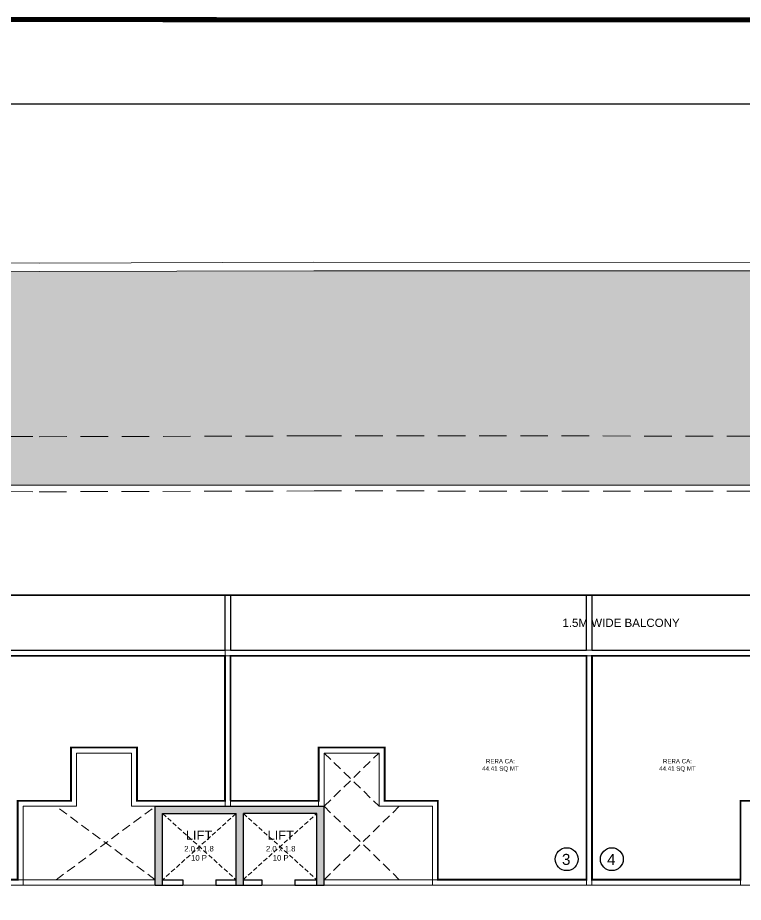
# Model space of a CAD drawing. Header units: inches. Extents: x 27644242 to 29005101, y -955243 to 216979.
# Drawn here: x 28720593 to 28740369, y -426935 to -402838 of the extents above; entities that cross this region are included whole.
import ezdxf

# ---------------------------------------------------------------- set-up
doc = ezdxf.new("R2010")
doc.units = ezdxf.units.IN
doc.header["$MEASUREMENT"] = 0
for name, pattern in [('01-Xref Col Podium Lvl-1$0$HIDDEN', [0.375, 0.25, -0.125]), ('DASHED2', [0.375, 0.25, -0.125]), ('HIDDEN', [0.375, 0.25, -0.125])]:
    doc.linetypes.add(name, pattern=pattern)
doc.layers.get('Defpoints').update_dxf_attribs({"color": 8})
for name, color, linetype, lineweight in [('AHC-A-COLUMN', 210, 'Continuous', 30), ('AHC-A-DUCT', 14, 'HIDDEN', 5), ('Columns', 1, 'Continuous', 25), ('ELEVATION', 40, 'Continuous', 13), ('FURN', 250, 'Continuous', 0), ('RVA Site Boundary', 17, 'Continuous', 15), ('WALL', 7, 'Continuous', 20)]:
    doc.layers.add(name, color=color, linetype=linetype, lineweight=lineweight)
doc.layers.add('HATCH', color=9, linetype='Continuous')
doc.layers.add('text', color=7, linetype='Continuous')
doc.styles.add('AMITS', font='arial.ttf')

# ---------------------------------------------------------------- blocks, each defined once
blk = doc.blocks.new('FFFF')
at = {"layer": 'Columns', "ltscale": 500, "transparency": 33554610}
h = blk.add_hatch(color=256, dxfattribs=at)
h.dxf.hatch_style = 1
h.paths.add_polyline_path([(27448525.24615743, -46437.56585687399), (27450525.24615743, -46437.56585687399), (27450525.24615743, -48237.56585687399), (27450525.24615743, -48387.56585687399), (27450725.24615743, -48387.56585687399), (27450725.24615743, -46237.56585687399), (27446125.24615743, -46237.56585687399), (27446125.24615743, -48387.56585687399), (27446325.24615743, -48387.56585687399), (27446325.24615743, -48237.56585687399), (27446325.24615743, -46437.56585687399), (27448325.24615743, -46437.56585687399), (27448325.24615743, -48237.56585687399), (27448325.24615743, -48387.56585687399), (27448525.24615743, -48387.56585687399), (27448525.24615743, -48237.56585687399), (27448519.53533646, -48237.56585687399), (27448525.24615743, -48232.44075227244)])
at = {"color": 8, "ltscale": 500}
for p, q in [((27446325.24615743, -46437.56585687399), (27448325.24615743, -48237.56585687399)), ((27448325.24615743, -46437.56585687399), (27446325.24615743, -48237.56585687399)), ((27448519.53533646, -48237.56585687399), (27450525.24615743, -46437.56585687399)), ((27448525.24615743, -46437.56585687399), (27450525.24615743, -48237.56585687399))]:
    blk.add_line(p, q, dxfattribs=at)
at = {"layer": 'AHC-A-COLUMN', "ltscale": 500}
for p, q in [((27446125.24615743, -48387.56585687399), (27446125.24615743, -46237.56585687399)), ((27446125.24615743, -46237.56585687399), (27450725.24615743, -46237.56585687399)), ((27450725.24615743, -48387.56585687399), (27450725.24615743, -46237.56585687399)), ((27446325.24615743, -46437.56585687399), (27448325.24615743, -46437.56585687399)), ((27446325.24615743, -48387.56585687399), (27446325.24615743, -46437.56585687399)), ((27448325.24615743, -48387.56585687399), (27448325.24615743, -46437.56585687399)), ((27450525.24615743, -46437.56585687399), (27448525.24615743, -46437.56585687399)), ((27448525.24615743, -48387.56585687399), (27448525.24615743, -46437.56585687399)), ((27450525.24615743, -48387.56585687399), (27450525.24615743, -46437.56585687399)), ((27446125.24615743, -48387.56585687399), (27446875.24615743, -48387.56585687399)), ((27446325.24615743, -48237.56585687399), (27446875.24615743, -48237.56585687399)), ((27446875.24615743, -48237.56585687399), (27446875.24615743, -48387.56585687399)), ((27447775.24615743, -48237.56585687399), (27447775.24615743, -48387.56585687399)), ((27447775.24615743, -48237.56585687399), (27448325.24615743, -48237.56585687399)), ((27447775.24615743, -48387.56585687399), (27449025.24615743, -48387.56585687399)), ((27448519.53533646, -48237.56585687399), (27449025.24615743, -48237.56585687399)), ((27449025.24615743, -48237.56585687399), (27449025.24615743, -48387.56585687399)), ((27449925.24615743, -48237.56585687399), (27449925.24615743, -48387.56585687399)), ((27449925.24615743, -48237.56585687399), (27450525.24615743, -48237.56585687399)), ((27449925.24615743, -48387.56585687399), (27450725.24615743, -48387.56585687399))]:
    blk.add_line(p, q, dxfattribs=at)
at = {"layer": 'FURN', "ltscale": 500}
blk.add_line((27446875.24615743, -48387.56585687399), (27449925.24615743, -48387.56585687399), dxfattribs=at)
at = {"layer": 'text', "ltscale": 100, "char_height": 300, "width": 1823.982881505042, "attachment_point": 1, "style": 'AMITS'}
for insert in [(27446404.42097889, -46901.19155707996), (27448631.11521077, -46901.19155707996)]:
    blk.add_mtext('\\pxqc;{\\H0.833333x;LIFT\\P\\H0.6x;2.0 x 1.8\\P10 P}', dxfattribs=dict(at, insert=insert))

msp = doc.modelspace()

# ---------------------------------------------------------------- hatches: boundary and pattern name
at = {"layer": 'HATCH', "ltscale": 500, "true_color": 0x1f7f00, "transparency": 33554508}
h = msp.add_hatch(color=86, dxfattribs=at)
h.dxf.hatch_style = 1
h.paths.add_polyline_path([(28779889.84879807, -422813.4157959981), (28786372.80867438, -421095.5707552881), (28789422.1788566, -420346.9351086152), (28792994.83358131, -419610.3617037753), (28793157.15561027, -419576.8430665293), (28793126.05553561, -419444.3387031279), (28790698.81822665, -409851.5811627129), (28767243.4883089, -409753.6061679521), (28742984.1393928, -409734.6306570932), (28728662.28132491, -409729.332307402), (28716553.18118771, -409765.0434666501), (28716553.18118771, -415567.6496490162), (28773507.89615536, -415567.6496490162), (28773507.89615536, -424652.8610378784)])

# ---------------------------------------------------------------- linework, layer by layer
at = {"layer": 'AHC-A-DUCT', "linetype": 'DASHED2', "ltscale": 1000}
for p, q in [((28728943.82110457, -424318.5634530936), (28730434.07212001, -422868.6013401565)), ((28728944.11452629, -422868.6013401565), (28730443.66819624, -424318.6013369379)), ((28721643.88540675, -426318.6199167336), (28724343.82110457, -424318.5641201148)), ((28724343.82110457, -426318.57463313), (28721643.88540675, -424318.6013083205)), ((28728943.82110457, -424318.5641201148), (28730993.88438418, -426318.6142683297)), ((28730993.88438418, -424318.6013369379), (28728943.82110457, -426318.6013369376))]:
    msp.add_line(p, q, dxfattribs=at)
at = {"layer": 'Defpoints', "linetype": 'Continuous', "const_width": 154.4264220221692}
msp.add_lwpolyline([(28798160.52801821, -402914.7716758186), (28798160.5280163, -477164.7716757888), (28689573.81143069, -477164.7716734791), (28689573.8114326, -402914.7716735164)], close=True, dxfattribs=at)
at = {"layer": 'Defpoints', "color": 6, "ltscale": 500}
msp.add_lwpolyline([(28689580.45462368, -453486.7552682777), (28798167.17120834, -453486.7552682777), (28798167.17120834, -405191.5592077089), (28689580.45462368, -405191.5592077089)], close=True, dxfattribs=at)
at = {"layer": 'Defpoints', "color": 3, "ltscale": 500}
for points in [[(28716543.88492941, -420068.5991027079), (28726244.45915818, -420068.5991027079), (28726244.45560125, -418568.5341927393), (28716543.88137248, -418568.5341927393)], [(28726394.45915818, -420068.5991027079), (28736095.03338695, -420068.5991027079), (28736095.02983002, -418568.5341927393), (28726394.45560125, -418568.5341927393)], [(28736243.87295907, -420068.5991027079), (28745944.44718784, -420068.5991027079), (28745944.44363091, -418568.5341927393), (28736243.86940214, -418568.5341927393)]]:
    msp.add_lwpolyline(points, close=True, dxfattribs=at)
at = {"layer": 'Defpoints', "ltscale": 500, "const_width": 50}
for points in [[(28716543.88492941, -426318.6014249482), (28716543.88492941, -420218.6633442675), (28726244.45915818, -420218.5991027079), (28726244.45915818, -424168.5634244762), (28723843.94868635, -424168.5634244762), (28723843.94868635, -422718.6013115392), (28722044.10159469, -422718.6013115392), (28722044.10159469, -424168.6013083205), (28720593.8842954, -424168.6120848337), (28720593.9002719, -426318.6014249482), (28716543.88492941, -426318.6014249482)], [(28726394.45915818, -424168.566185798), (28726394.45915818, -420218.5991027079), (28736093.87295907, -420218.5991027079), (28736093.87362366, -426318.601336943), (28732043.87453151, -426318.571241544), (28732043.89050786, -424168.6013083195), (28730593.6732085, -424168.6013083195), (28730593.6732085, -422718.6013115381), (28728793.82633476, -422718.6013115381), (28728793.82422819, -424168.5696716901), (28726394.45915818, -424168.5696716901)], [(28736243.87295907, -420218.5991027079), (28745944.00030536, -420218.9087316671), (28745943.87422894, -424168.6599708255), (28743543.93012548, -424168.7526176721), (28743543.93012548, -422718.6013401565), (28741744.08962411, -422718.6013401565), (28741744.08962411, -424168.6013369379), (28740293.87343939, -424168.6013369379), (28740293.87343939, -426318.6013369416), (28736243.87295907, -426318.6013369416), (28736243.87295907, -420218.5991027079)]]:
    msp.add_lwpolyline(points, dxfattribs=at)
at = {"layer": 'ELEVATION', "ltscale": 500}
msp.add_lwpolyline([(28716553.18118771, -409738.986726723), (28716553.18118771, -415567.6496490162), (28773507.89615536, -415567.6496490162), (28773507.89615536, -424578.9077658292)], dxfattribs=at)
at = {"layer": 'ELEVATION', "ltscale": 500, "const_width": 50}
msp.add_lwpolyline([(28704343.88522076, -420068.6013143745), (28704343.88522076, -418568.6013143745), (28770193.8744574, -418568.3420835522), (28770193.87447468, -420068.6013143745)], dxfattribs=at)
at = {"layer": 'RVA Site Boundary', "ltscale": 500}
for points in [[(28742304.7855835, -440733.9337227822), (28734332.7851065, -441459.5926029268), (28734049.91173604, -441519.624813389), (28733451.43442758, -441661.4990910055), (28714532.93110399, -446638.7073074129), (28712893.07794039, -447104.3037111713), (28712617.92700495, -447181.8108791613), (28711491.96059123, -447443.7683867508), (28711137.17756045, -447525.4083965046), (28707523.80794877, -448540.9617535553), (28707182.42538406, -448688.8304252335), (28706827.51257782, -447866.8457472203), (28701891.20449213, -436434.2641365764), (28694440.78779098, -419339.2980072759), (28690189.54789047, -409729.529001095), (28698006.8133503, -409626.9164272606), (28714624.73442255, -409462.1751297895), (28721195.21847697, -409521.3525530139), (28728661.98472109, -409499.3321819378), (28742984.2718978, -409504.6306903793)], [(28742304.7855835, -440733.9337227821), (28734332.7851065, -441459.5926029268), (28734049.91173604, -441519.624813389), (28733451.43442758, -441661.4990910055), (28714532.93110399, -446638.7073074129), (28712893.07794039, -447104.3037111712), (28712617.92700495, -447181.8108791613), (28711491.96059123, -447443.7683867508), (28711137.17756045, -447525.4083965046), (28707523.80794877, -448540.9617535553), (28707182.42538406, -448688.8304252335), (28706827.51257782, -447866.8457472203), (28701891.20449213, -436434.2641365764), (28694440.78779098, -419339.2980072759), (28690189.54789047, -409729.5290010949), (28698006.8133503, -409626.9164272606), (28714624.73442255, -409462.1751297895), (28721195.21847697, -409521.3525530139), (28728661.98472109, -409499.3321819378), (28742984.2718978, -409504.6306903792)]]:
    msp.add_lwpolyline(points, dxfattribs=at)
at = {"layer": 'RVA Site Boundary', "color": 5, "ltscale": 500}
for points in [[(28742304.7855835, -440733.9337227797), (28734332.7851065, -441459.592602924), (28734049.91173604, -441519.6248133858), (28733451.43442758, -441661.4990910036), (28714532.93110399, -446638.70730741), (28712893.07794039, -447104.303711169), (28712617.92700495, -447181.8108791602), (28711491.96059123, -447443.7683867482), (28711137.17756045, -447525.4083965016), (28707523.80794877, -448540.9617535552), (28707182.42538406, -448688.8304252332), (28706827.51257782, -447866.8457472181), (28701891.20449213, -436434.2641365757), (28694440.78779098, -419339.2980072727), (28690189.54789047, -409729.5290010949), (28698006.8133503, -409626.9164272589), (28714624.73442255, -409462.1751297867), (28721195.21847697, -409521.3525530105), (28728661.98472109, -409499.3321819348), (28742984.2718978, -409504.6306903777)], [(28742287.80044121, -440504.5289189445), (28734298.36591741, -441231.7747496803), (28733999.50417343, -441295.2000593329), (28733395.64013827, -441438.3513076039), (28714472.25611932, -446416.84357046), (28712830.48708711, -446882.9839384927), (28712560.65694443, -446958.9922942853), (28711440.1126099, -447219.688348308), (28711080.24039852, -447302.4994421242), (28707446.63415264, -448323.7403938632), (28707302.30495993, -448386.2560821715), (28707038.67020281, -447775.6730681544), (28702102.20674342, -436342.731609136), (28694651.38067624, -419246.826190277), (28690540.76746626, -409954.9385654619), (28698009.46275659, -409856.9014640128), (28714624.8387134, -409692.1853974715), (28721194.52188734, -409751.3556075218), (28728662.28132491, -409729.332307402), (28742984.1393928, -409734.6306570933)]]:
    msp.add_lwpolyline(points, dxfattribs=at)
at = {"layer": 'RVA Site Boundary', "linetype": '01-Xref Col Podium Lvl-1$0$HIDDEN', "ltscale": 3000}
for points in [[(28741955.48243984, -436016.1740612995), (28733624.94700053, -436774.4689253459), (28733013.26925281, -436904.2809582966), (28732304.0127387, -437072.416415001), (28713285.13685409, -442076.031325786), (28711605.88343762, -442552.8144726336), (28711440.15576043, -442599.4982423855), (28710425.69558245, -442835.5136834624), (28709966.25244772, -442941.2372912605), (28709865.10555313, -442969.6650690405), (28706230.5116601, -434551.8778113846), (28698771.67625735, -417437.5949881807), (28697412.45481857, -414365.1256943813), (28698061.29896847, -414356.6087048302), (28714626.87918639, -414192.3862869587), (28721180.89295996, -414251.4153696994), (28728668.0844424, -414229.3347621958), (28742981.54707329, -414234.6300060078)], [(28741844.70977272, -434520.0557754178), (28733400.47402824, -435288.7003172344), (28732684.52427927, -435440.6412579513), (28731940.13693884, -435617.1047841334), (28712889.43043235, -440629.0939108946), (28711197.68222106, -441109.4246506988), (28711066.65536576, -441146.3335584189), (28710744.0890917, -441221.3790092927), (28707606.61329899, -433954.9265454681), (28700145.10811771, -416834.5179208155), (28699705.31610051, -415840.3844926906), (28714627.55934405, -415692.4532501212), (28721176.34998417, -415751.4352904252), (28728670.0188149, -415729.3355804604), (28742980.68296678, -415734.6297889793)]]:
    msp.add_lwpolyline(points, dxfattribs=at)
at = {"layer": 'text', "color": 1, "ltscale": 500}
for centre in [(28735555.84984997, -425760.3069228278), (28736785.38088381, -425760.3069228278)]:
    msp.add_circle(centre, 311.4190134853125, dxfattribs=at)
at = {"layer": 'WALL', "ltscale": 500}
for p, q in [((28704343.88522604, -420068.5991027079), (28770193.87447468, -420068.5991027079)), ((28704493.88522604, -420218.5991027079), (28770043.87447641, -420218.5991027079)), ((28726244.45915818, -420068.5991027079), (28726244.45915818, -424318.5641201148)), ((28726394.45915818, -420218.5991027079), (28726394.45915818, -424318.5641201148)), ((28736093.87295907, -426468.6013369416), (28736093.87295907, -420218.5991027079)), ((28736243.87295907, -426468.6013369416), (28736243.87295907, -420218.5991027079)), ((28723843.94868635, -422718.6013115392), (28722044.10159469, -422718.6013115392)), ((28722044.10159469, -422718.6013115392), (28722044.10159469, -424168.6013083205)), ((28723843.94868635, -424168.5634244762), (28723843.94868635, -422718.6013115392)), ((28722044.10159469, -424168.6013083205), (28720593.88429532, -424168.6013083205)), ((28720593.88429532, -424168.6013083205), (28720593.9002719, -426318.6024212454)), ((28726244.45915818, -424168.5634244762), (28723843.94868635, -424168.5634244762)), ((28728793.82422819, -424168.5696716901), (28726394.45915818, -424168.566185798)), ((28716393.88493466, -426468.6014249482), (28720743.88541319, -426468.6014249482)), ((28716543.88492941, -426318.6014249482), (28720743.88541319, -426318.6014249482)), ((28731893.88437773, -426468.5827285281), (28736093.87295907, -426468.6013369416)), ((28731893.88504232, -426318.5827285295), (28736093.87362366, -426318.601336943)), ((28736093.87295907, -426468.6013369416), (28740293.87343939, -426468.6013369416)), ((28736243.87295907, -426318.6013369416), (28740293.87343939, -426318.6013369416))]:
    msp.add_line(p, q, dxfattribs=at)
for points in [[(28726244.45915619, -420068.5991027079), (28726394.45915756, -420068.5991027079), (28726394.45596956, -418568.5535820536), (28726244.45596819, -418568.5535820536)], [(28736093.87295708, -420068.5991027079), (28736243.87295846, -420068.5991027079), (28736243.86977045, -418568.5535820536), (28736093.86976908, -418568.5535820536)], [(28720743.88541319, -426468.6013099334), (28724343.82110457, -426468.5745589398), (28724343.82110457, -426318.5745557174), (28720743.88541319, -426318.601306711)], [(28728943.82110457, -426468.5641201148), (28731893.88437773, -426468.5827285281), (28731893.88437773, -426318.6199453509), (28728943.82110457, -426318.6013369376)]]:
    msp.add_lwpolyline(points, close=True, dxfattribs=at)
for points in [[(28724343.82110457, -426318.57463313), (28724343.82110457, -424318.5634244762), (28723693.94868635, -424318.5634244762), (28723693.94868635, -422868.6013115392), (28722194.10159469, -422868.6013115392), (28722194.10159469, -424318.6013083205), (28720743.88540997, -424318.6013083205), (28720743.9002719, -426318.6013066006)], [(28728793.82401027, -424318.5634530936), (28728793.82633476, -422718.6013115381), (28730593.6732085, -422718.6013115381), (28730593.6732085, -424168.6013083195), (28732043.89050786, -424168.6013083195), (28732043.87453128, -426318.6024212443)], [(28728943.82110457, -426318.5746331289), (28728943.82611683, -422868.6013115381), (28730443.6732085, -422868.6013115381), (28730443.6732085, -424318.6013083195), (28731893.88939321, -424318.6013083195), (28731893.87453128, -426318.6013065996)], [(28743543.93671563, -424318.5575213872), (28743543.86633113, -422718.6013401565), (28741744.08962411, -422718.6013401565), (28741744.08962411, -424168.6013369379), (28740293.87343939, -424168.6013369379), (28740293.87343939, -426468.6385537642), (28743393.93671577, -426468.6385537642)]]:
    msp.add_lwpolyline(points, dxfattribs=at)

# ---------------------------------------------------------------- block references
at = {"layer": 'AHC-A-DUCT', "ltscale": 500}
msp.add_blockref('FFFF', (1278218.574947137, -378080.9982632408), dxfattribs=at)

# ---------------------------------------------------------------- texts
at = {"layer": 'text', "ltscale": 100, "style": 'AMITS'}
for s, insert, char_height, width, attachment_point in [('\\pxqc;1.5M WIDE BALCONY', (28734137.29637755, -419208.3585925194), 224.9999999999999, 5797.075151290184, 1), ('\\pxqc;RERA CA: \\P44.41 SQ MT', (28734607.49727987, -423383.5042662822), 120, 1715.234679162502, 9), ('\\pxqc;RERA CA: \\P44.41 SQ MT', (28739431.05946426, -423383.5042662822), 120, 1715.234679162502, 9)]:
    msp.add_mtext(s, dxfattribs=dict(at, insert=insert, char_height=char_height, width=width, attachment_point=attachment_point))
at = {"layer": 'text', "color": 1, "ltscale": 100, "char_height": 300, "width": 744.9060423374176, "attachment_point": 1, "style": 'AMITS'}
for s, insert in [('\\pxqc;3', (28735169.91769838, -425615.8675015249)), ('\\pxqc;4', (28736399.44873223, -425615.8675015249))]:
    msp.add_mtext(s, dxfattribs=dict(at, insert=insert))

doc.saveas('drawing.dxf')
